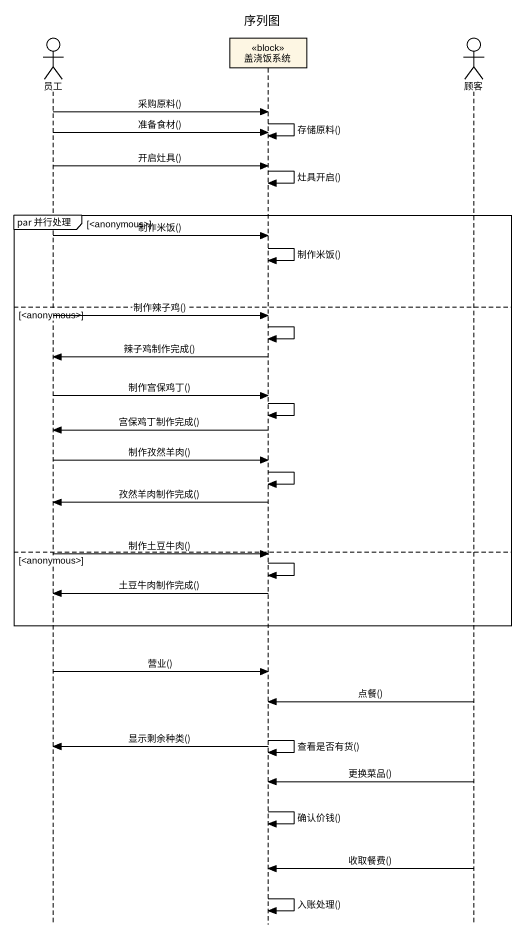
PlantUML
@startuml
title 序列图
hide footbox
actor 员工
participant 盖浇饭系统 <<block>>
actor 顾客

员工 -> 盖浇饭系统 : 采购原料()
盖浇饭系统 -> 盖浇饭系统 : 存储原料()
员工 -> 盖浇饭系统 : 准备食材()
员工 -> 盖浇饭系统 : 开启灶具()
盖浇饭系统 -> 盖浇饭系统 : 灶具开启()
group par 并行处理 [<anonymous>]
  员工 -> 盖浇饭系统 : 制作米饭()
  盖浇饭系统 -> 盖浇饭系统 : 制作米饭()
else <anonymous>
  员工 -> 盖浇饭系统 : 制作辣子鸡()
  盖浇饭系统 -> 盖浇饭系统
  盖浇饭系统 -> 员工 : 辣子鸡制作完成()
  员工 -> 盖浇饭系统 : 制作宫保鸡丁()
  盖浇饭系统 -> 盖浇饭系统
  盖浇饭系统 -> 员工 : 宫保鸡丁制作完成()
  员工 -> 盖浇饭系统 : 制作孜然羊肉()
  盖浇饭系统 -> 盖浇饭系统
  盖浇饭系统 -> 员工 : 孜然羊肉制作完成()
else <anonymous>
  员工 -> 盖浇饭系统 : 制作土豆牛肉()
  盖浇饭系统 -> 盖浇饭系统
  盖浇饭系统 -> 员工 : 土豆牛肉制作完成()
end
员工 -> 盖浇饭系统 : 营业()
顾客 -> 盖浇饭系统 : 点餐()
盖浇饭系统 -> 盖浇饭系统 : 查看是否有货()
盖浇饭系统 -> 员工 : 显示剩余种类()
顾客 -> 盖浇饭系统 : 更换菜品()
盖浇饭系统 -> 盖浇饭系统 : 确认价钱()
顾客 -> 盖浇饭系统 : 收取餐费()
盖浇饭系统 -> 盖浇饭系统 : 入账处理()
@enduml
